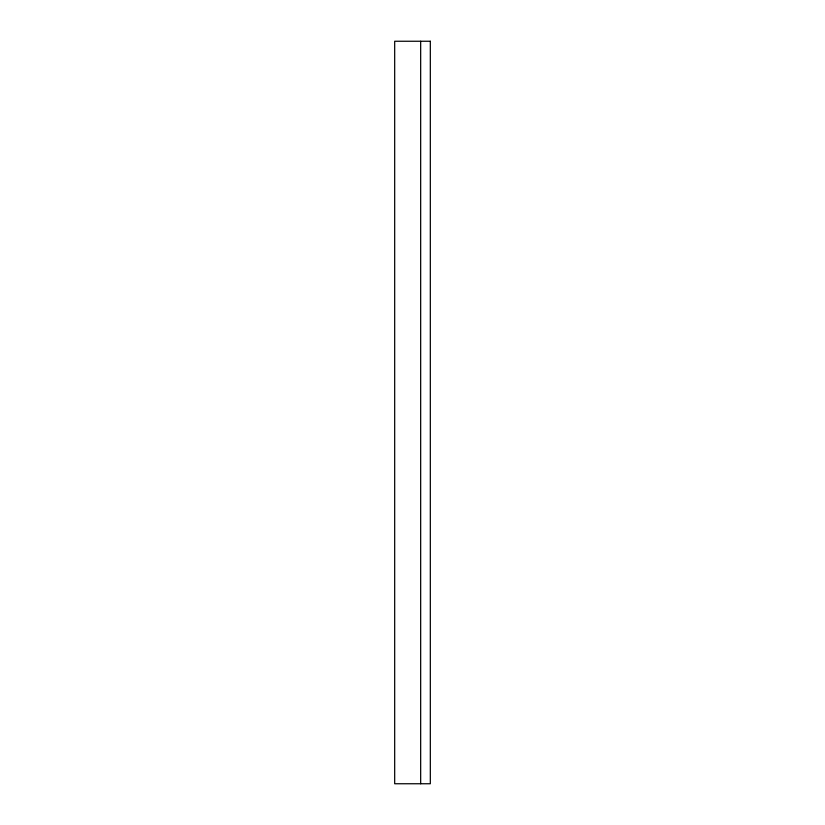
<?xml version="1.0" encoding="UTF-8"?>
<svg xmlns="http://www.w3.org/2000/svg" width="825" height="825" viewBox="0 0 825 825"><rect width="100%" height="100%" fill="white"/><g stroke="black" fill="none" stroke-linecap="round" stroke-linejoin="round"><path stroke-width="1.24" d="M420.668 41.25L420.668 783.75M430.32 41.25L394.68 41.25L394.68 783.75L430.32 783.75L430.32 41.25"/></g></svg>
